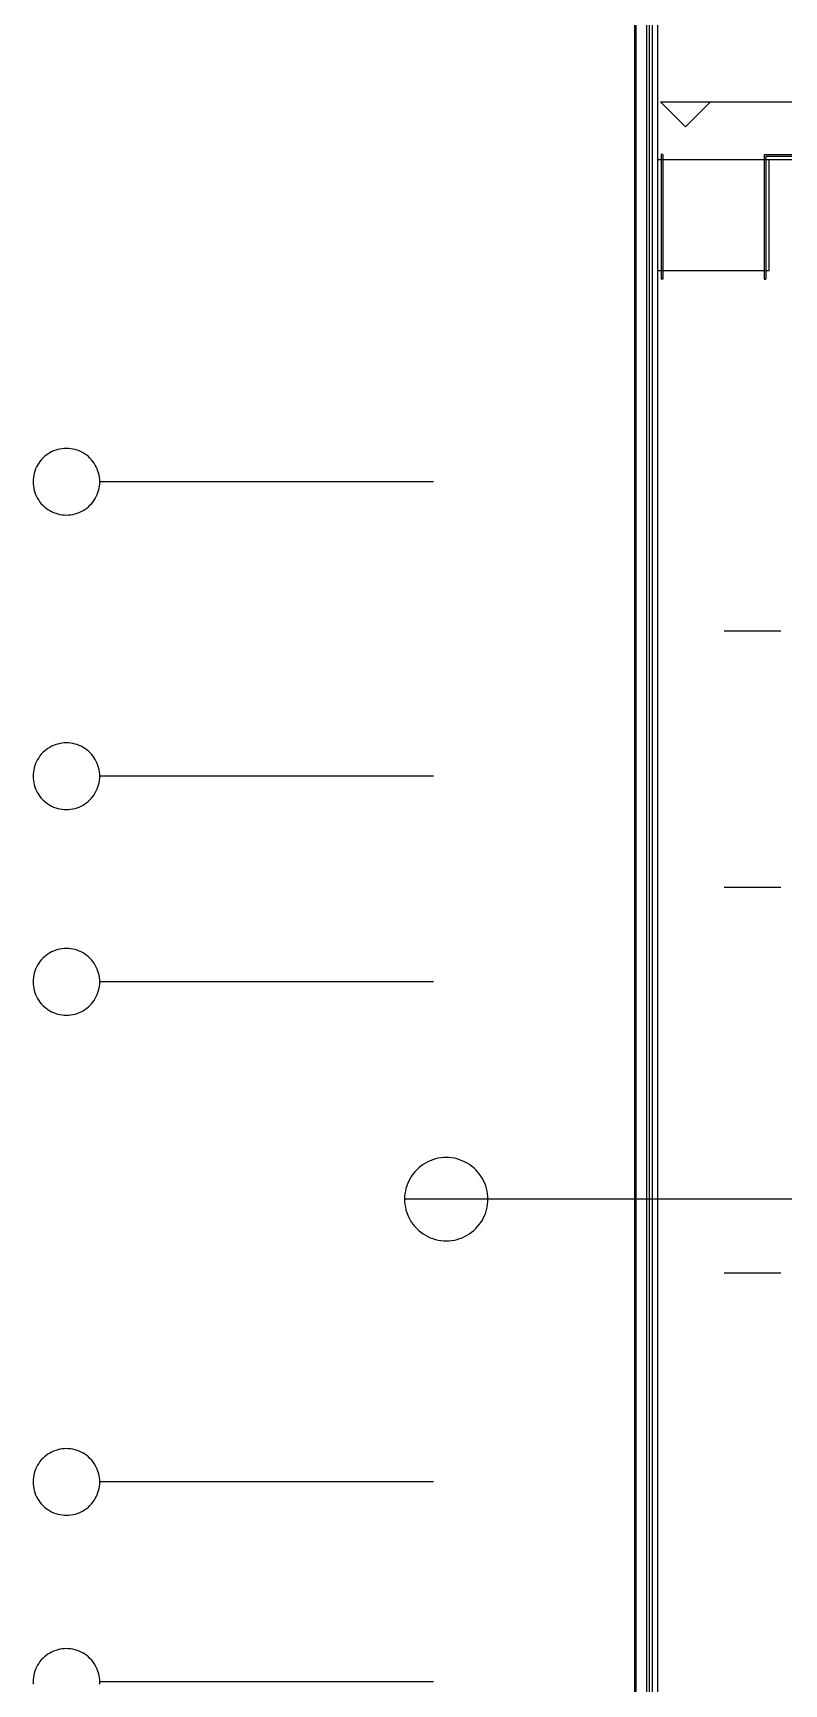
# Model space of a CAD drawing. Extents: x -81148 to 10972, y -53931 to 52487.
# Drawn here: x -81148 to -67642, y -38623 to -8911 of the extents above; entities that cross this region are included whole.
import ezdxf

# ---------------------------------------------------------------- set-up
doc = ezdxf.new("R2010")
doc.units = 0
doc.layers.get('0').update_dxf_attribs({"linetype": 'CONTINUOUS'})

msp = doc.modelspace()

# ---------------------------------------------------------------- linework, layer by layer
for p, q in [((-70325, -48369), (-70325, 52487)), ((-70308, -7386), (-70308, -48386)), ((-70108, -48186), (-70108, -7586)), ((-70058, -48136), (-70058, -7636)), ((-70008, -48086), (-70008, -7686)), ((-69908, -11187), (-69908, -7786)), ((-69414, -10598), (-69864, -10148)), ((-69864, -10148), (-68964, -10148)), ((-69414, -10598), (-68964, -10148)), ((-68964, -10148), (-67494, -10148)), ((-69908, -11187), (-67908, -11187)), ((-69908, -13187), (-69908, -11187)), ((-69848, -11097), (-69848, -13343)), ((-69818, -11097), (-69848, -11097)), ((-69818, -11097), (-69818, -13343)), ((-67998, -11097), (-67998, -13343)), ((-67998, -11097), (-66708, -11097)), ((-67968, -11127), (-67968, -13343)), ((-67968, -11127), (-67208, -11127)), ((-67908, -13187), (-67908, -11187)), ((-67908, -11187), (-66708, -11187)), ((-69908, -47986), (-69908, -13187)), ((-69908, -13187), (-67908, -13187)), ((-69818, -13343), (-69848, -13343)), ((-67998, -13343), (-67968, -13343)), ((-81024, -16621), (-81047, -16653)), ((-81000, -16591), (-81024, -16621)), ((-80973, -16562), (-81000, -16591)), ((-80944, -16535), (-80973, -16562)), ((-80914, -16510), (-80944, -16535)), ((-80882, -16488), (-80914, -16510)), ((-80848, -16467), (-80882, -16488)), ((-80814, -16448), (-80848, -16467)), ((-80778, -16432), (-80814, -16448)), ((-80741, -16418), (-80778, -16432)), ((-80704, -16407), (-80741, -16418)), ((-80666, -16398), (-80704, -16407)), ((-80627, -16392), (-80666, -16398)), ((-80588, -16388), (-80627, -16392)), ((-80548, -16386), (-80588, -16388)), ((-80509, -16388), (-80548, -16386)), ((-80470, -16392), (-80509, -16388)), ((-80431, -16398), (-80470, -16392)), ((-80393, -16407), (-80431, -16398)), ((-80356, -16418), (-80393, -16407)), ((-80319, -16432), (-80356, -16418)), ((-80283, -16448), (-80319, -16432)), ((-80248, -16467), (-80283, -16448)), ((-80215, -16488), (-80248, -16467)), ((-80183, -16510), (-80215, -16488)), ((-80153, -16535), (-80183, -16510)), ((-80124, -16562), (-80153, -16535)), ((-80097, -16591), (-80124, -16562)), ((-80072, -16621), (-80097, -16591)), ((-80050, -16653), (-80072, -16621)), ((-81143, -16908), (-81147, -16947)), ((-81137, -16869), (-81143, -16908)), ((-81128, -16831), (-81137, -16869)), ((-81117, -16794), (-81128, -16831)), ((-81103, -16757), (-81117, -16794)), ((-81087, -16721), (-81103, -16757)), ((-81068, -16686), (-81087, -16721)), ((-81047, -16653), (-81068, -16686)), ((-80029, -16686), (-80050, -16653)), ((-80010, -16721), (-80029, -16686)), ((-79994, -16757), (-80010, -16721)), ((-79980, -16794), (-79994, -16757)), ((-79969, -16831), (-79980, -16794)), ((-79960, -16869), (-79969, -16831)), ((-79954, -16908), (-79960, -16869)), ((-79950, -16947), (-79954, -16908)), ((-81147, -16947), (-81148, -16986)), ((-81148, -16986), (-81147, -17026)), ((-81147, -17026), (-81143, -17065)), ((-81143, -17065), (-81137, -17103)), ((-81137, -17103), (-81128, -17142)), ((-81128, -17142), (-81117, -17179)), ((-81117, -17179), (-81103, -17216)), ((-81103, -17216), (-81087, -17252)), ((-80010, -17252), (-79994, -17216)), ((-79994, -17216), (-79980, -17179)), ((-79980, -17179), (-79969, -17142)), ((-79969, -17142), (-79960, -17103)), ((-79960, -17103), (-79954, -17065)), ((-79954, -17065), (-79950, -17026)), ((-79948, -16986), (-79950, -16947)), ((-79950, -17026), (-79948, -16986)), ((-73948, -16986), (-79948, -16986)), ((-81087, -17252), (-81068, -17286)), ((-81068, -17286), (-81047, -17320)), ((-81047, -17320), (-81024, -17352)), ((-81024, -17352), (-81000, -17382)), ((-81000, -17382), (-80973, -17411)), ((-80973, -17411), (-80944, -17438)), ((-80944, -17438), (-80914, -17462)), ((-80914, -17462), (-80882, -17485)), ((-80882, -17485), (-80848, -17506)), ((-80848, -17506), (-80814, -17525)), ((-80814, -17525), (-80778, -17541)), ((-80319, -17541), (-80283, -17525)), ((-80283, -17525), (-80248, -17506)), ((-80248, -17506), (-80215, -17485)), ((-80215, -17485), (-80183, -17462)), ((-80183, -17462), (-80153, -17438)), ((-80153, -17438), (-80124, -17411)), ((-80124, -17411), (-80097, -17382)), ((-80097, -17382), (-80072, -17352)), ((-80072, -17352), (-80050, -17320)), ((-80050, -17320), (-80029, -17286)), ((-80029, -17286), (-80010, -17252)), ((-80778, -17541), (-80741, -17555)), ((-80741, -17555), (-80704, -17566)), ((-80704, -17566), (-80666, -17575)), ((-80666, -17575), (-80627, -17581)), ((-80627, -17581), (-80588, -17585)), ((-80588, -17585), (-80548, -17586)), ((-80548, -17586), (-80509, -17585)), ((-80509, -17585), (-80470, -17581)), ((-80470, -17581), (-80431, -17575)), ((-80431, -17575), (-80393, -17566)), ((-80393, -17566), (-80356, -17555)), ((-80356, -17555), (-80319, -17541)), ((-68718, -19672), (-68150, -19672)), ((-68150, -19672), (-67700, -19672)), ((-80588, -21688), (-80627, -21692)), ((-80548, -21686), (-80588, -21688)), ((-80509, -21688), (-80548, -21686)), ((-80470, -21692), (-80509, -21688)), ((-81047, -21953), (-81068, -21986)), ((-81024, -21921), (-81047, -21953)), ((-81000, -21891), (-81024, -21921)), ((-80973, -21862), (-81000, -21891)), ((-80944, -21835), (-80973, -21862)), ((-80914, -21810), (-80944, -21835)), ((-80882, -21788), (-80914, -21810)), ((-80848, -21767), (-80882, -21788)), ((-80814, -21748), (-80848, -21767)), ((-80778, -21732), (-80814, -21748)), ((-80741, -21718), (-80778, -21732)), ((-80704, -21707), (-80741, -21718)), ((-80666, -21698), (-80704, -21707)), ((-80627, -21692), (-80666, -21698)), ((-80431, -21698), (-80470, -21692)), ((-80393, -21707), (-80431, -21698)), ((-80356, -21718), (-80393, -21707)), ((-80319, -21732), (-80356, -21718)), ((-80283, -21748), (-80319, -21732)), ((-80248, -21767), (-80283, -21748)), ((-80215, -21788), (-80248, -21767)), ((-80183, -21810), (-80215, -21788)), ((-80153, -21835), (-80183, -21810)), ((-80124, -21862), (-80153, -21835)), ((-80097, -21891), (-80124, -21862)), ((-80072, -21921), (-80097, -21891)), ((-80050, -21953), (-80072, -21921)), ((-80029, -21986), (-80050, -21953)), ((-81147, -22247), (-81148, -22286)), ((-81143, -22208), (-81147, -22247)), ((-81137, -22169), (-81143, -22208)), ((-81128, -22131), (-81137, -22169)), ((-81117, -22094), (-81128, -22131)), ((-81103, -22057), (-81117, -22094)), ((-81087, -22021), (-81103, -22057)), ((-81068, -21986), (-81087, -22021)), ((-80010, -22021), (-80029, -21986)), ((-79994, -22057), (-80010, -22021)), ((-79980, -22094), (-79994, -22057)), ((-79969, -22131), (-79980, -22094)), ((-79960, -22169), (-79969, -22131)), ((-79954, -22208), (-79960, -22169)), ((-79950, -22247), (-79954, -22208)), ((-79948, -22286), (-79950, -22247)), ((-81148, -22286), (-81147, -22326)), ((-81147, -22326), (-81143, -22365)), ((-81143, -22365), (-81137, -22403)), ((-81137, -22403), (-81128, -22442)), ((-81128, -22442), (-81117, -22479)), ((-81117, -22479), (-81103, -22516)), ((-81103, -22516), (-81087, -22552)), ((-81087, -22552), (-81068, -22586)), ((-80029, -22586), (-80010, -22552)), ((-80010, -22552), (-79994, -22516)), ((-79994, -22516), (-79980, -22479)), ((-79980, -22479), (-79969, -22442)), ((-79969, -22442), (-79960, -22403)), ((-79960, -22403), (-79954, -22365)), ((-79954, -22365), (-79950, -22326)), ((-79950, -22326), (-79948, -22286)), ((-73948, -22286), (-79948, -22286)), ((-81068, -22586), (-81047, -22620)), ((-81047, -22620), (-81024, -22652)), ((-81024, -22652), (-81000, -22682)), ((-81000, -22682), (-80973, -22711)), ((-80973, -22711), (-80944, -22738)), ((-80944, -22738), (-80914, -22762)), ((-80914, -22762), (-80882, -22785)), ((-80882, -22785), (-80848, -22806)), ((-80848, -22806), (-80814, -22825)), ((-80814, -22825), (-80778, -22841)), ((-80778, -22841), (-80741, -22855)), ((-80741, -22855), (-80704, -22866)), ((-80704, -22866), (-80666, -22875)), ((-80666, -22875), (-80627, -22881)), ((-80470, -22881), (-80431, -22875)), ((-80431, -22875), (-80393, -22866)), ((-80393, -22866), (-80356, -22855)), ((-80356, -22855), (-80319, -22841)), ((-80319, -22841), (-80283, -22825)), ((-80283, -22825), (-80248, -22806)), ((-80248, -22806), (-80215, -22785)), ((-80215, -22785), (-80183, -22762)), ((-80183, -22762), (-80153, -22738)), ((-80153, -22738), (-80124, -22711)), ((-80124, -22711), (-80097, -22682)), ((-80097, -22682), (-80072, -22652)), ((-80072, -22652), (-80050, -22620)), ((-80050, -22620), (-80029, -22586)), ((-80627, -22881), (-80588, -22885)), ((-80588, -22885), (-80548, -22886)), ((-80548, -22886), (-80509, -22885)), ((-80509, -22885), (-80470, -22881)), ((-68718, -24280), (-68150, -24280)), ((-68150, -24280), (-67700, -24280)), ((-80944, -25535), (-80973, -25562)), ((-80914, -25510), (-80944, -25535)), ((-80882, -25488), (-80914, -25510)), ((-80848, -25467), (-80882, -25488)), ((-80814, -25448), (-80848, -25467)), ((-80778, -25432), (-80814, -25448)), ((-80741, -25418), (-80778, -25432)), ((-80704, -25407), (-80741, -25418)), ((-80666, -25398), (-80704, -25407)), ((-80627, -25392), (-80666, -25398)), ((-80588, -25388), (-80627, -25392)), ((-80548, -25386), (-80588, -25388)), ((-80509, -25388), (-80548, -25386)), ((-80470, -25392), (-80509, -25388)), ((-80431, -25398), (-80470, -25392)), ((-80393, -25407), (-80431, -25398)), ((-80356, -25418), (-80393, -25407)), ((-80319, -25432), (-80356, -25418)), ((-80283, -25448), (-80319, -25432)), ((-80248, -25467), (-80283, -25448)), ((-80215, -25488), (-80248, -25467)), ((-80183, -25510), (-80215, -25488)), ((-80153, -25535), (-80183, -25510)), ((-80124, -25562), (-80153, -25535)), ((-81128, -25831), (-81137, -25869)), ((-81117, -25794), (-81128, -25831)), ((-81103, -25757), (-81117, -25794)), ((-81087, -25721), (-81103, -25757)), ((-81068, -25686), (-81087, -25721)), ((-81047, -25653), (-81068, -25686)), ((-81024, -25621), (-81047, -25653)), ((-81000, -25591), (-81024, -25621)), ((-80973, -25562), (-81000, -25591)), ((-80097, -25591), (-80124, -25562)), ((-80072, -25621), (-80097, -25591)), ((-80050, -25653), (-80072, -25621)), ((-80029, -25686), (-80050, -25653)), ((-80010, -25721), (-80029, -25686)), ((-79994, -25757), (-80010, -25721)), ((-79980, -25794), (-79994, -25757)), ((-79969, -25831), (-79980, -25794)), ((-79960, -25869), (-79969, -25831)), ((-81147, -25947), (-81148, -25986)), ((-81148, -25986), (-81147, -26026)), ((-81143, -25908), (-81147, -25947)), ((-81147, -26026), (-81143, -26065)), ((-81137, -25869), (-81143, -25908)), ((-81143, -26065), (-81137, -26103)), ((-81137, -26103), (-81128, -26142)), ((-81128, -26142), (-81117, -26179)), ((-79980, -26179), (-79969, -26142)), ((-79969, -26142), (-79960, -26103)), ((-79954, -25908), (-79960, -25869)), ((-79960, -26103), (-79954, -26065)), ((-79950, -25947), (-79954, -25908)), ((-79954, -26065), (-79950, -26026)), ((-79948, -25986), (-79950, -25947)), ((-79950, -26026), (-79948, -25986)), ((-73948, -25986), (-79948, -25986)), ((-81117, -26179), (-81103, -26216)), ((-81103, -26216), (-81087, -26252)), ((-81087, -26252), (-81068, -26286)), ((-81068, -26286), (-81047, -26320)), ((-81047, -26320), (-81024, -26352)), ((-81024, -26352), (-81000, -26382)), ((-81000, -26382), (-80973, -26411)), ((-80973, -26411), (-80944, -26438)), ((-80944, -26438), (-80914, -26462)), ((-80183, -26462), (-80153, -26438)), ((-80153, -26438), (-80124, -26411)), ((-80124, -26411), (-80097, -26382)), ((-80097, -26382), (-80072, -26352)), ((-80072, -26352), (-80050, -26320)), ((-80050, -26320), (-80029, -26286)), ((-80029, -26286), (-80010, -26252)), ((-80010, -26252), (-79994, -26216)), ((-79994, -26216), (-79980, -26179)), ((-80914, -26462), (-80882, -26485)), ((-80882, -26485), (-80848, -26506)), ((-80848, -26506), (-80814, -26525)), ((-80814, -26525), (-80778, -26541)), ((-80778, -26541), (-80741, -26555)), ((-80741, -26555), (-80704, -26566)), ((-80704, -26566), (-80666, -26575)), ((-80666, -26575), (-80627, -26581)), ((-80627, -26581), (-80588, -26585)), ((-80588, -26585), (-80548, -26586)), ((-80548, -26586), (-80509, -26585)), ((-80509, -26585), (-80470, -26581)), ((-80470, -26581), (-80431, -26575)), ((-80431, -26575), (-80393, -26566)), ((-80393, -26566), (-80356, -26555)), ((-80356, -26555), (-80319, -26541)), ((-80319, -26541), (-80283, -26525)), ((-80283, -26525), (-80248, -26506)), ((-80248, -26506), (-80215, -26485)), ((-80215, -26485), (-80183, -26462)), ((-74280, -29403), (-74312, -29441)), ((-74247, -29368), (-74280, -29403)), ((-74211, -29334), (-74247, -29368)), ((-74173, -29303), (-74211, -29334)), ((-74133, -29274), (-74173, -29303)), ((-74092, -29248), (-74133, -29274)), ((-74048, -29225), (-74092, -29248)), ((-74004, -29205), (-74048, -29225)), ((-73958, -29188), (-74004, -29205)), ((-73911, -29173), (-73958, -29188)), ((-73863, -29162), (-73911, -29173)), ((-73814, -29154), (-73863, -29162)), ((-73766, -29149), (-73814, -29154)), ((-73717, -29148), (-73766, -29149)), ((-73668, -29149), (-73717, -29148)), ((-73619, -29154), (-73668, -29149)), ((-73570, -29162), (-73619, -29154)), ((-73522, -29173), (-73570, -29162)), ((-73476, -29188), (-73522, -29173)), ((-73430, -29205), (-73476, -29188)), ((-73385, -29225), (-73430, -29205)), ((-73342, -29248), (-73385, -29225)), ((-73300, -29274), (-73342, -29248)), ((-73260, -29303), (-73300, -29274)), ((-73222, -29334), (-73260, -29303)), ((-73186, -29368), (-73222, -29334)), ((-73153, -29403), (-73186, -29368)), ((-73122, -29441), (-73153, -29403)), ((-74441, -29704), (-74452, -29752)), ((-74427, -29657), (-74441, -29704)), ((-74410, -29611), (-74427, -29657)), ((-74389, -29566), (-74410, -29611)), ((-74366, -29523), (-74389, -29566)), ((-74340, -29481), (-74366, -29523)), ((-74312, -29441), (-74340, -29481)), ((-73093, -29481), (-73122, -29441)), ((-73067, -29523), (-73093, -29481)), ((-73044, -29566), (-73067, -29523)), ((-73024, -29611), (-73044, -29566)), ((-73006, -29657), (-73024, -29611)), ((-72992, -29704), (-73006, -29657)), ((-72981, -29752), (-72992, -29704)), ((-74465, -29849), (-74467, -29898)), ((-74467, -29898), (-74465, -29947)), ((-72967, -29898), (-74467, -29898)), ((-74460, -29800), (-74465, -29849)), ((-74465, -29947), (-74460, -29996)), ((-74452, -29752), (-74460, -29800)), ((-74460, -29996), (-74452, -30044)), ((-72973, -29800), (-72981, -29752)), ((-72981, -30044), (-72973, -29996)), ((-72968, -29849), (-72973, -29800)), ((-72973, -29996), (-72968, -29947)), ((-72967, -29898), (-72968, -29849)), ((-72968, -29947), (-72967, -29898)), ((-69708, -29898), (-72967, -29898)), ((-66525, -29898), (-69708, -29898)), ((-74452, -30044), (-74441, -30092)), ((-74441, -30092), (-74427, -30139)), ((-74427, -30139), (-74410, -30185)), ((-74410, -30185), (-74389, -30230)), ((-74389, -30230), (-74366, -30273)), ((-74366, -30273), (-74340, -30315)), ((-73093, -30315), (-73067, -30273)), ((-73067, -30273), (-73044, -30230)), ((-73044, -30230), (-73024, -30185)), ((-73024, -30185), (-73006, -30139)), ((-73006, -30139), (-72992, -30092)), ((-72992, -30092), (-72981, -30044)), ((-74340, -30315), (-74312, -30354)), ((-74312, -30354), (-74280, -30392)), ((-74280, -30392), (-74247, -30428)), ((-74247, -30428), (-74211, -30462)), ((-74211, -30462), (-74173, -30493)), ((-74173, -30493), (-74133, -30521)), ((-74133, -30521), (-74092, -30547)), ((-74092, -30547), (-74048, -30571)), ((-74048, -30571), (-74004, -30591)), ((-74004, -30591), (-73958, -30608)), ((-73476, -30608), (-73430, -30591)), ((-73430, -30591), (-73385, -30571)), ((-73385, -30571), (-73342, -30547)), ((-73342, -30547), (-73300, -30521)), ((-73300, -30521), (-73260, -30493)), ((-73260, -30493), (-73222, -30462)), ((-73222, -30462), (-73186, -30428)), ((-73186, -30428), (-73153, -30392)), ((-73153, -30392), (-73122, -30354)), ((-73122, -30354), (-73093, -30315)), ((-73958, -30608), (-73911, -30622)), ((-73911, -30622), (-73863, -30633)), ((-73863, -30633), (-73814, -30641)), ((-73814, -30641), (-73766, -30646)), ((-73766, -30646), (-73717, -30648)), ((-73717, -30648), (-73668, -30646)), ((-73668, -30646), (-73619, -30641)), ((-73619, -30641), (-73570, -30633)), ((-73570, -30633), (-73522, -30622)), ((-73522, -30622), (-73476, -30608)), ((-68718, -31223), (-68150, -31223)), ((-68150, -31223), (-67700, -31223)), ((-80814, -34448), (-80848, -34467)), ((-80778, -34432), (-80814, -34448)), ((-80741, -34418), (-80778, -34432)), ((-80704, -34407), (-80741, -34418)), ((-80666, -34398), (-80704, -34407)), ((-80627, -34392), (-80666, -34398)), ((-80588, -34388), (-80627, -34392)), ((-80548, -34386), (-80588, -34388)), ((-80509, -34388), (-80548, -34386)), ((-80470, -34392), (-80509, -34388)), ((-80431, -34398), (-80470, -34392)), ((-80393, -34407), (-80431, -34398)), ((-80356, -34418), (-80393, -34407)), ((-80319, -34432), (-80356, -34418)), ((-80283, -34448), (-80319, -34432)), ((-80248, -34467), (-80283, -34448)), ((-81103, -34757), (-81117, -34794)), ((-81087, -34721), (-81103, -34757)), ((-81068, -34686), (-81087, -34721)), ((-81047, -34653), (-81068, -34686)), ((-81024, -34621), (-81047, -34653)), ((-81000, -34591), (-81024, -34621)), ((-80973, -34562), (-81000, -34591)), ((-80944, -34535), (-80973, -34562)), ((-80914, -34510), (-80944, -34535)), ((-80882, -34488), (-80914, -34510)), ((-80848, -34467), (-80882, -34488)), ((-80215, -34488), (-80248, -34467)), ((-80183, -34510), (-80215, -34488)), ((-80153, -34535), (-80183, -34510)), ((-80124, -34562), (-80153, -34535)), ((-80097, -34591), (-80124, -34562)), ((-80072, -34621), (-80097, -34591)), ((-80050, -34653), (-80072, -34621)), ((-80029, -34686), (-80050, -34653)), ((-80010, -34721), (-80029, -34686)), ((-79994, -34757), (-80010, -34721)), ((-79980, -34794), (-79994, -34757)), ((-81147, -34947), (-81148, -34986)), ((-81148, -34986), (-81147, -35026)), ((-81143, -34908), (-81147, -34947)), ((-81147, -35026), (-81143, -35065)), ((-81137, -34869), (-81143, -34908)), ((-81128, -34831), (-81137, -34869)), ((-81117, -34794), (-81128, -34831)), ((-79969, -34831), (-79980, -34794)), ((-79960, -34869), (-79969, -34831)), ((-79954, -34908), (-79960, -34869)), ((-79950, -34947), (-79954, -34908)), ((-79954, -35065), (-79950, -35026)), ((-79948, -34986), (-79950, -34947)), ((-79950, -35026), (-79948, -34986)), ((-73948, -34986), (-79948, -34986)), ((-81143, -35065), (-81137, -35103)), ((-81137, -35103), (-81128, -35142)), ((-81128, -35142), (-81117, -35179)), ((-81117, -35179), (-81103, -35216)), ((-81103, -35216), (-81087, -35252)), ((-81087, -35252), (-81068, -35286)), ((-81068, -35286), (-81047, -35320)), ((-81047, -35320), (-81024, -35352)), ((-81024, -35352), (-81000, -35382)), ((-80097, -35382), (-80072, -35352)), ((-80072, -35352), (-80050, -35320)), ((-80050, -35320), (-80029, -35286)), ((-80029, -35286), (-80010, -35252)), ((-80010, -35252), (-79994, -35216)), ((-79994, -35216), (-79980, -35179)), ((-79980, -35179), (-79969, -35142)), ((-79969, -35142), (-79960, -35103)), ((-79960, -35103), (-79954, -35065)), ((-81000, -35382), (-80973, -35411)), ((-80973, -35411), (-80944, -35438)), ((-80944, -35438), (-80914, -35462)), ((-80914, -35462), (-80882, -35485)), ((-80882, -35485), (-80848, -35506)), ((-80848, -35506), (-80814, -35525)), ((-80814, -35525), (-80778, -35541)), ((-80778, -35541), (-80741, -35555)), ((-80741, -35555), (-80704, -35566)), ((-80704, -35566), (-80666, -35575)), ((-80666, -35575), (-80627, -35581)), ((-80627, -35581), (-80588, -35585)), ((-80588, -35585), (-80548, -35586)), ((-80548, -35586), (-80509, -35585)), ((-80509, -35585), (-80470, -35581)), ((-80470, -35581), (-80431, -35575)), ((-80431, -35575), (-80393, -35566)), ((-80393, -35566), (-80356, -35555)), ((-80356, -35555), (-80319, -35541)), ((-80319, -35541), (-80283, -35525)), ((-80283, -35525), (-80248, -35506)), ((-80248, -35506), (-80215, -35485)), ((-80215, -35485), (-80183, -35462)), ((-80183, -35462), (-80153, -35438)), ((-80153, -35438), (-80124, -35411)), ((-80124, -35411), (-80097, -35382)), ((-80741, -38018), (-80778, -38032)), ((-80704, -38007), (-80741, -38018)), ((-80666, -37998), (-80704, -38007)), ((-80627, -37992), (-80666, -37998)), ((-80588, -37988), (-80627, -37992)), ((-80548, -37986), (-80588, -37988)), ((-80509, -37988), (-80548, -37986)), ((-80470, -37992), (-80509, -37988)), ((-80431, -37998), (-80470, -37992)), ((-80393, -38007), (-80431, -37998)), ((-80356, -38018), (-80393, -38007)), ((-80319, -38032), (-80356, -38018)), ((-81087, -38321), (-81103, -38357)), ((-81068, -38286), (-81087, -38321)), ((-81047, -38253), (-81068, -38286)), ((-81024, -38221), (-81047, -38253)), ((-81000, -38191), (-81024, -38221)), ((-80973, -38162), (-81000, -38191)), ((-80944, -38135), (-80973, -38162)), ((-80914, -38110), (-80944, -38135)), ((-80882, -38088), (-80914, -38110)), ((-80848, -38067), (-80882, -38088)), ((-80814, -38048), (-80848, -38067)), ((-80778, -38032), (-80814, -38048)), ((-80283, -38048), (-80319, -38032)), ((-80248, -38067), (-80283, -38048)), ((-80215, -38088), (-80248, -38067)), ((-80183, -38110), (-80215, -38088)), ((-80153, -38135), (-80183, -38110)), ((-80124, -38162), (-80153, -38135)), ((-80097, -38191), (-80124, -38162)), ((-80072, -38221), (-80097, -38191)), ((-80050, -38253), (-80072, -38221)), ((-80029, -38286), (-80050, -38253)), ((-80010, -38321), (-80029, -38286)), ((-79994, -38357), (-80010, -38321)), ((-81147, -38547), (-81148, -38586)), ((-81148, -38586), (-81147, -38626)), ((-81143, -38508), (-81147, -38547)), ((-81137, -38469), (-81143, -38508)), ((-81128, -38431), (-81137, -38469)), ((-81117, -38394), (-81128, -38431)), ((-81103, -38357), (-81117, -38394)), ((-79980, -38394), (-79994, -38357)), ((-79969, -38431), (-79980, -38394)), ((-79960, -38469), (-79969, -38431)), ((-79954, -38508), (-79960, -38469)), ((-79950, -38547), (-79954, -38508)), ((-79948, -38586), (-79950, -38547)), ((-79950, -38626), (-79948, -38586)), ((-73948, -38586), (-79948, -38586))]:
    msp.add_line(p, q)

doc.saveas('drawing.dxf')
